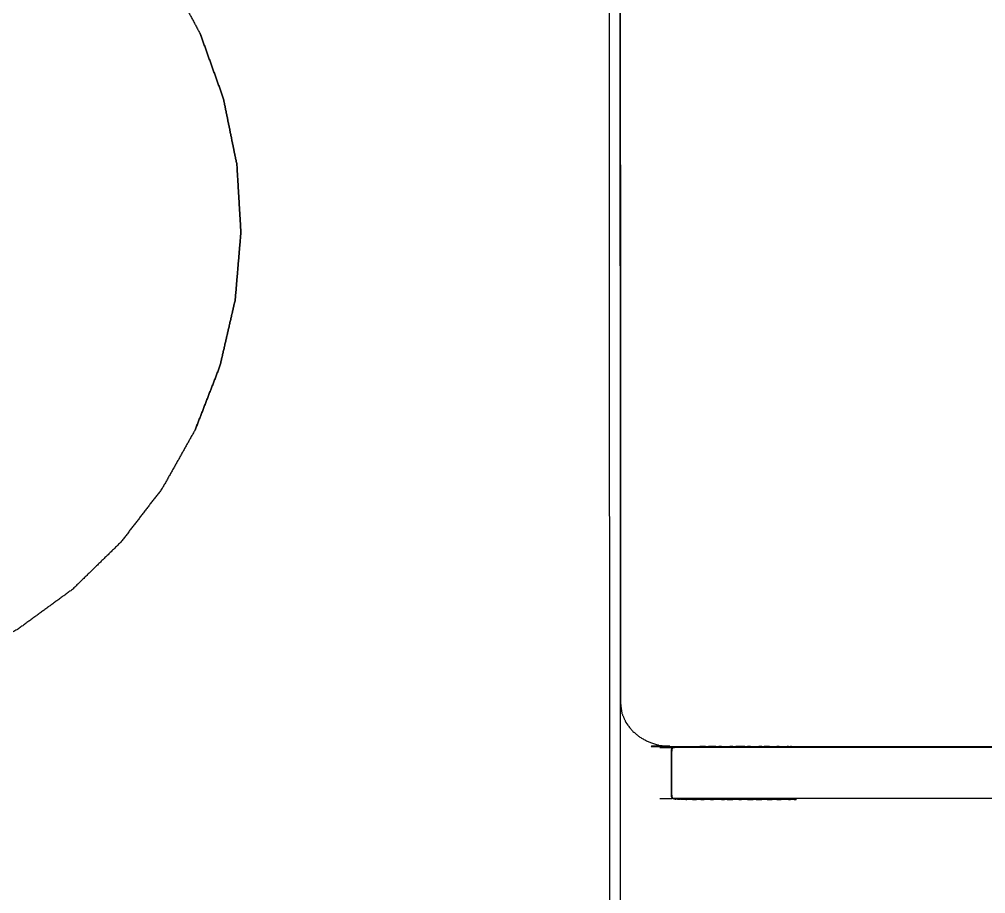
# Model space of a CAD drawing. Header units: millimetres. Extents: x 3429 to 24139, y -631 to 9878.
# Drawn here: x 7964.92 to 8008.26, y 3347.3 to 3386.53 of the extents above; entities that cross this region are included whole.
import ezdxf

# ---------------------------------------------------------------- set-up
doc = ezdxf.new("R2010")
doc.units = ezdxf.units.MM
for name, color, linetype, lineweight in [('multid_gorunus_3', 23, 'Continuous', 13), ('multid_gorunus_4', 15, 'Continuous', 9), ('multid_gorunus_5', 193, 'Continuous', 5)]:
    doc.layers.add(name, color=color, linetype=linetype, lineweight=lineweight)

# ---------------------------------------------------------------- blocks, each defined once
blk = doc.blocks.new('grup-1')
at = {"layer": 'multid_gorunus_3', "lineweight": -3}
for points in [[(2472.196, 5870.084), (2471.826, 5870.127), (2471.456, 5870.17), (2437.184, 5870.179), (2402.913, 5870.189), (2402.543, 5870.146), (2402.173, 5870.104), (2401.833, 5869.982), (2401.494, 5869.861), (2401.194, 5869.67), (2400.894, 5869.479), (2400.644, 5869.229), (2400.394, 5868.979), (2400.203, 5868.68), (2400.012, 5868.38), (2399.891, 5868.04), (2399.769, 5867.701), (2399.726, 5867.331), (2399.683, 5866.961), (2399.669, 5815.19), (2399.652, 5752.918), (2399.695, 5752.548), (2399.737, 5752.178), (2399.859, 5751.839), (2399.98, 5751.499), (2400.171, 5751.199), (2400.361, 5750.899), (2400.611, 5750.649), (2400.861, 5750.399), (2401.161, 5750.208), (2401.461, 5750.018), (2401.8, 5749.896), (2402.14, 5749.774), (2402.51, 5749.731), (2402.88, 5749.689), (2437.151, 5749.679), (2471.423, 5749.67), (2471.793, 5749.712), (2472.163, 5749.755), (2472.502, 5749.876), (2472.842, 5749.998), (2473.142, 5750.188), (2473.442, 5750.379), (2473.692, 5750.629), (2473.942, 5750.879), (2474.133, 5751.179), (2474.323, 5751.478), (2474.445, 5751.818), (2474.567, 5752.158), (2474.609, 5752.528), (2474.652, 5752.897), (2474.669, 5815.169), (2474.683, 5866.94), (2474.641, 5867.31), (2474.598, 5867.68), (2474.477, 5868.02), (2474.355, 5868.36), (2474.165, 5868.659), (2473.974, 5868.959), (2473.724, 5869.209), (2473.474, 5869.459), (2473.175, 5869.65), (2472.875, 5869.841), (2472.535, 5869.963), (2472.196, 5870.084)], [(2471.454, 5869.67), (2471.766, 5869.634), (2472.079, 5869.597), (2472.366, 5869.494), (2472.653, 5869.392), (2472.907, 5869.23), (2473.16, 5869.069), (2473.372, 5868.857), (2473.583, 5868.646), (2473.745, 5868.392), (2473.906, 5868.138), (2474.009, 5867.851), (2474.111, 5867.564), (2474.147, 5867.251), (2474.183, 5866.939), (2474.169, 5815.169), (2474.152, 5752.9), (2474.116, 5752.587), (2474.08, 5752.274), (2473.977, 5751.987), (2473.874, 5751.7), (2473.713, 5751.446), (2473.551, 5751.193), (2473.34, 5750.981), (2473.128, 5750.77), (2472.874, 5750.609), (2472.621, 5750.447), (2472.334, 5750.345), (2472.046, 5750.242), (2471.734, 5750.206), (2471.421, 5750.17), (2437.151, 5750.179), (2402.882, 5750.189), (2402.569, 5750.225), (2402.257, 5750.261), (2401.969, 5750.364), (2401.682, 5750.467), (2401.429, 5750.628), (2401.175, 5750.79), (2400.964, 5751.001), (2400.752, 5751.213), (2400.591, 5751.466), (2400.43, 5751.72), (2400.327, 5752.007), (2400.224, 5752.295), (2400.188, 5752.607), (2400.152, 5752.92), (2400.169, 5815.189), (2400.183, 5866.959), (2400.22, 5867.272), (2400.256, 5867.584), (2400.359, 5867.871), (2400.462, 5868.159), (2400.623, 5868.412), (2400.785, 5868.666), (2400.996, 5868.877), (2401.208, 5869.089), (2401.461, 5869.25), (2401.715, 5869.411), (2402.002, 5869.514), (2402.289, 5869.617), (2402.602, 5869.653), (2402.915, 5869.689), (2437.184, 5869.679), (2471.454, 5869.67)]]:
    blk.add_open_spline(points, degree=2, knots=[-16, -16, -16, -15, -15, -14, -14, -13, -13, -12, -12, -11, -11, -10, -10, -9, -9, -8, -8, -7, -7, -6, -6, -5, -5, -4, -4, -3, -3, -2, -2, -1, -1, 0, 0, 1, 1, 2, 2, 3, 3, 4, 4, 5, 5, 6, 6, 7, 7, 8, 8, 9, 9, 10, 10, 11, 11, 12, 12, 13, 13, 14, 14, 15, 15, 16, 16, 16], dxfattribs=at)
at = {"layer": 'multid_gorunus_4', "lineweight": -3}
for points, knots in [([(2426.714, 5822.624), (2426.714, 5822.624), (2426.714, 5822.623), (2428.058, 5821.911), (2429.402, 5821.198), (2430.834, 5820.684), (2432.266, 5820.171), (2433.756, 5819.865), (2435.246, 5819.56), (2436.765, 5819.471), (2438.283, 5819.382), (2439.799, 5819.508), (2441.315, 5819.635), (2442.797, 5819.977), (2444.28, 5820.32), (2445.698, 5820.869), (2447.117, 5821.417), (2448.443, 5822.163), (2449.769, 5822.909), (2450.975, 5823.835), (2452.182, 5824.762), (2453.244, 5825.851), (2454.306, 5826.94), (2455.203, 5828.169), (2456.1, 5829.398), (2456.812, 5830.742), (2457.524, 5832.086), (2458.038, 5833.518), (2458.552, 5834.95), (2458.857, 5836.44), (2459.161, 5837.931), (2459.251, 5839.449), (2459.342, 5840.968), (2459.214, 5842.483), (2459.086, 5843.999), (2458.745, 5845.482), (2458.403, 5846.964), (2457.854, 5848.383), (2457.304, 5849.801), (2456.559, 5851.127), (2455.814, 5852.454), (2454.887, 5853.66), (2453.96, 5854.866), (2452.871, 5855.928), (2451.783, 5856.991), (2450.553, 5857.887), (2449.324, 5858.783), (2447.98, 5859.496), (2446.636, 5860.209), (2445.204, 5860.722), (2443.772, 5861.236), (2442.282, 5861.541), (2440.792, 5861.847), (2439.273, 5861.936), (2437.755, 5862.025), (2436.239, 5861.898), (2434.723, 5861.771), (2433.241, 5861.429), (2431.758, 5861.087), (2430.339, 5860.538), (2428.921, 5859.989), (2427.595, 5859.243), (2426.269, 5858.497), (2425.062, 5857.571), (2423.856, 5856.645), (2422.794, 5855.556), (2421.732, 5854.466), (2420.835, 5853.238), (2419.938, 5852.009), (2419.226, 5850.664), (2418.514, 5849.32), (2418, 5847.889), (2417.485, 5846.457), (2417.181, 5844.966), (2416.877, 5843.476), (2416.786, 5841.957), (2416.696, 5840.439), (2416.824, 5838.923), (2416.952, 5837.407), (2417.293, 5835.925), (2417.634, 5834.442), (2418.184, 5833.024), (2418.734, 5831.606), (2419.479, 5830.279), (2420.224, 5828.953), (2421.151, 5827.747), (2422.078, 5826.541), (2423.167, 5825.478), (2424.255, 5824.416), (2425.485, 5823.52), (2426.714, 5822.623)], [7.999876, 7.999876, 7.999876, 8, 8, 9, 9, 10, 10, 11, 11, 12, 12, 13, 13, 14, 14, 15, 15, 16, 16, 17, 17, 18, 18, 19, 19, 20, 20, 21, 21, 22, 22, 23, 23, 24, 24, 25, 25, 26, 26, 27, 27, 28, 28, 29, 29, 30, 30, 31, 31, 32, 32, 33, 33, 34, 34, 35, 35, 36, 36, 37, 37, 38, 38, 39, 39, 40, 40, 41, 41, 42, 42, 43, 43, 44, 44, 45, 45, 46, 46, 47, 47, 48, 48, 49, 49, 50, 50, 51, 51, 52, 52, 52]), ([(2418.734, 5831.606), (2418.184, 5833.024), (2417.634, 5834.442), (2417.293, 5835.925), (2416.952, 5837.407), (2416.824, 5838.923), (2416.696, 5840.439), (2416.786, 5841.957), (2416.877, 5843.476), (2417.181, 5844.966), (2417.485, 5846.457), (2418, 5847.889), (2418.514, 5849.32)], [61, 61, 61, 62, 62, 63, 63, 64, 64, 65, 65, 66, 66, 67, 67, 67]), ([(2346.948, 5818.664), (2346.952, 5818.657), (2346.956, 5818.65), (2346.967, 5818.639), (2346.979, 5818.629), (2347, 5818.613), (2347.022, 5818.597), (2347.056, 5818.571), (2347.091, 5818.546), (2347.142, 5818.509), (2347.193, 5818.472), (2347.257, 5818.426), (2347.322, 5818.38), (2347.395, 5818.328), (2347.469, 5818.275), (2347.55, 5818.219), (2347.631, 5818.163), (2347.715, 5818.106), (2347.8, 5818.049), (2347.887, 5817.992), (2347.974, 5817.935), (2348.064, 5817.878), (2348.154, 5817.821), (2348.245, 5817.764), (2348.336, 5817.707), (2348.428, 5817.652), (2348.52, 5817.596), (2348.613, 5817.542), (2348.706, 5817.487), (2348.801, 5817.434), (2348.895, 5817.381), (2348.989, 5817.328), (2349.084, 5817.276), (2349.18, 5817.225), (2349.276, 5817.173), (2349.373, 5817.123), (2349.469, 5817.073), (2349.567, 5817.024), (2349.664, 5816.975), (2349.763, 5816.927), (2349.861, 5816.88), (2349.96, 5816.833), (2350.06, 5816.786), (2350.16, 5816.74), (2350.26, 5816.695), (2350.361, 5816.65), (2350.462, 5816.606), (2350.564, 5816.563), (2350.665, 5816.52), (2350.768, 5816.478), (2350.87, 5816.435), (2350.974, 5816.395), (2351.077, 5816.354), (2351.181, 5816.314), (2351.285, 5816.274), (2351.39, 5816.236), (2351.495, 5816.197), (2351.6, 5816.16), (2351.706, 5816.123), (2351.812, 5816.087), (2351.918, 5816.051), (2352.025, 5816.017), (2352.132, 5815.982), (2352.24, 5815.949), (2352.348, 5815.915), (2352.456, 5815.883), (2352.564, 5815.851), (2352.673, 5815.821), (2352.782, 5815.79), (2352.892, 5815.761), (2353.002, 5815.731), (2353.112, 5815.704), (2353.222, 5815.676), (2353.333, 5815.649), (2353.444, 5815.623), (2353.555, 5815.597), (2353.666, 5815.572), (2353.778, 5815.549), (2353.89, 5815.525), (2354.003, 5815.503), (2354.115, 5815.48), (2354.228, 5815.46), (2354.341, 5815.439), (2354.459, 5815.419), (2354.576, 5815.4), (2354.703, 5815.382), (2354.829, 5815.364), (2354.967, 5815.347), (2355.106, 5815.331), (2355.261, 5815.315), (2355.416, 5815.3), (2355.592, 5815.285), (2355.768, 5815.271), (2355.968, 5815.258), (2356.168, 5815.245), (2356.397, 5815.233), (2356.625, 5815.221), (2356.886, 5815.21), (2357.148, 5815.199), (2357.445, 5815.189), (2357.743, 5815.179), (2358.081, 5815.169), (2358.42, 5815.16), (2358.802, 5815.152), (2359.185, 5815.144), (2359.616, 5815.137), (2360.048, 5815.129), (2360.531, 5815.122), (2361.015, 5815.116), (2361.556, 5815.11), (2362.096, 5815.104), (2362.697, 5815.099), (2363.297, 5815.094), (2363.963, 5815.089), (2364.628, 5815.084), (2365.35, 5815.08), (2366.072, 5815.076), (2366.842, 5815.073), (2367.612, 5815.069), (2368.422, 5815.066), (2369.233, 5815.063), (2370.076, 5815.061), (2370.919, 5815.058), (2371.786, 5815.056), (2372.653, 5815.054), (2373.537, 5815.052), (2374.421, 5815.05), (2375.312, 5815.049), (2376.204, 5815.047), (2377.096, 5815.046), (2377.988, 5815.045), (2378.873, 5815.044), (2379.757, 5815.043), (2380.625, 5815.043), (2381.494, 5815.042), (2382.338, 5815.042), (2382.583, 5815.042), (2383.395, 5815.041), (2384.208, 5815.041), (2384.981, 5815.041), (2385.753, 5815.041), (2386.478, 5815.041), (2387.203, 5815.041), (2387.871, 5815.041), (2388.54, 5815.04), (2389.144, 5815.04), (2389.749, 5815.04), (2390.293, 5815.04), (2390.837, 5815.04), (2391.324, 5815.04), (2391.811, 5815.04), (2392.245, 5815.04), (2392.678, 5815.04), (2393.062, 5815.04), (2393.445, 5815.04), (2393.782, 5815.04), (2394.12, 5815.04), (2394.414, 5815.04), (2394.708, 5815.04), (2394.963, 5815.04), (2395.217, 5815.04), (2395.436, 5815.04), (2395.655, 5815.04), (2395.841, 5815.04), (2396.026, 5815.04), (2396.182, 5815.04), (2396.337, 5815.04), (2396.465, 5815.04), (2396.592, 5815.04), (2396.696, 5815.04), (2396.799, 5815.04), (2396.88, 5815.04), (2396.961, 5815.04), (2397.023, 5815.04), (2397.084, 5815.04), (2397.13, 5815.04), (2397.176, 5815.04), (2397.208, 5815.04), (2397.24, 5815.04), (2397.26, 5815.041), (2397.281, 5815.041), (2397.293, 5815.043), (2397.305, 5815.045)], [0, 0, 0, 1, 1, 2, 2, 3, 3, 4, 4, 5, 5, 6, 6, 7, 7, 8, 8, 9, 9, 10, 10, 11, 11, 12, 12, 13, 13, 14, 14, 15, 15, 16, 16, 17, 17, 18, 18, 19, 19, 20, 20, 21, 21, 22, 22, 23, 23, 24, 24, 25, 25, 26, 26, 27, 27, 28, 28, 29, 29, 30, 30, 31, 31, 32, 32, 33, 33, 34, 34, 35, 35, 36, 36, 37, 37, 38, 38, 39, 39, 40, 40, 41, 41, 42, 42, 43, 43, 44, 44, 45, 45, 46, 46, 47, 47, 48, 48, 49, 49, 50, 50, 51, 51, 52, 52, 53, 53, 54, 54, 55, 55, 56, 56, 57, 57, 58, 58, 59, 59, 60, 60, 61, 61, 62, 62, 63, 63, 64, 64, 65, 65, 66, 66, 67, 67, 68, 68, 69, 69, 70, 70, 71, 71, 72, 72, 73, 73, 74, 74, 75, 75, 76, 76, 77, 77, 78, 78, 79, 79, 80, 80, 81, 81, 82, 82, 83, 83, 84, 84, 85, 85, 86, 86, 87, 87, 88, 88, 89, 89, 90, 90, 91, 91, 91]), ([(2396.912, 5817.359), (2396.872, 5817.359), (2396.833, 5817.36), (2396.812, 5817.361), (2396.792, 5817.361), (2396.741, 5817.362), (2396.69, 5817.362), (2396.631, 5817.362), (2396.572, 5817.362), (2396.505, 5817.363), (2396.438, 5817.363), (2396.362, 5817.363), (2396.286, 5817.363), (2396.201, 5817.363), (2396.115, 5817.363), (2396.02, 5817.363), (2395.925, 5817.363), (2395.82, 5817.363), (2395.716, 5817.363), (2395.604, 5817.363), (2395.493, 5817.363), (2395.375, 5817.363), (2395.257, 5817.363), (2395.134, 5817.363), (2395.011, 5817.363), (2394.884, 5817.363), (2394.758, 5817.363), (2394.628, 5817.363), (2394.499, 5817.363), (2394.369, 5817.363), (2394.238, 5817.363), (2394.108, 5817.363), (2393.977, 5817.363), (2393.848, 5817.363), (2393.719, 5817.363), (2393.592, 5817.363), (2393.465, 5817.363), (2393.342, 5817.363), (2393.219, 5817.363), (2393.101, 5817.363), (2392.984, 5817.363), (2392.872, 5817.363), (2392.76, 5817.363), (2392.656, 5817.363), (2392.552, 5817.363), (2392.456, 5817.363), (2392.361, 5817.363), (2392.276, 5817.363), (2392.19, 5817.363), (2392.114, 5817.363), (2392.038, 5817.363), (2391.971, 5817.363), (2391.904, 5817.363), (2391.894, 5817.363), (2391.884, 5817.363)], [90.111111, 90.111111, 90.111111, 91, 91, 92, 92, 93, 93, 94, 94, 95, 95, 96, 96, 97, 97, 98, 98, 99, 99, 100, 100, 101, 101, 102, 102, 103, 103, 104, 104, 105, 105, 106, 106, 107, 107, 108, 108, 109, 109, 110, 110, 111, 111, 112, 112, 113, 113, 114, 114, 115, 115, 116, 116, 116.169368, 116.169368, 116.169368]), ([(2392.002, 5817.363), (2392.003, 5817.363), (2392.003, 5817.363), (2392.021, 5817.363), (2392.038, 5817.363)], [247.9906989, 247.9906989, 247.9906989, 248, 248, 248.2579235, 248.2579235, 248.2579235]), ([(2392.139, 5817.363), (2392.139, 5817.363), (2392.139, 5817.363), (2392.165, 5817.363), (2392.19, 5817.363)], [248.9965407, 248.9965407, 248.9965407, 249, 249, 249.3333336, 249.3333336, 249.3333336]), ([(2392.551, 5817.363), (2392.605, 5817.363), (2392.659, 5817.363), (2392.659, 5817.363), (2392.659, 5817.363)], [251.4433919, 251.4433919, 251.4433919, 252, 252, 252.0000001, 252.0000001, 252.0000001]), ([(2392.983, 5817.363), (2393.039, 5817.363), (2393.095, 5817.363), (2393.157, 5817.363), (2393.219, 5817.363)], [253.50262, 253.50262, 253.50262, 254, 254, 254.520117, 254.520117, 254.520117]), ([(2393.333, 5817.363), (2393.334, 5817.363), (2393.334, 5817.363), (2393.4, 5817.363), (2393.465, 5817.363)], [254.9972972, 254.9972972, 254.9972972, 255, 255, 255.5285371, 255.5285371, 255.5285371]), ([(2393.838, 5817.363), (2393.839, 5817.363), (2393.839, 5817.363), (2393.908, 5817.363), (2393.977, 5817.363)], [256.9963384, 256.9963384, 256.9963384, 257, 257, 257.5283092, 257.5283092, 257.5283092]), ([(2394.1, 5817.363), (2394.1, 5817.363), (2394.101, 5817.363), (2394.232, 5817.363), (2394.364, 5817.363), (2394.432, 5817.363), (2394.499, 5817.363)], [257.99816, 257.99816, 257.99816, 258, 258, 259, 259, 259.510421, 259.510421, 259.510421]), ([(2394.627, 5817.363), (2394.628, 5817.363), (2394.628, 5817.363), (2394.693, 5817.363), (2394.758, 5817.363)], [259.9959788, 259.9959788, 259.9959788, 260, 260, 260.4944509, 260.4944509, 260.4944509]), ([(2395.145, 5817.363), (2395.145, 5817.363), (2395.146, 5817.363), (2395.201, 5817.363), (2395.257, 5817.363)], [261.9964985, 261.9964985, 261.9964985, 262, 262, 262.4469027, 262.4469027, 262.4469027]), ([(2395.394, 5817.363), (2395.394, 5817.363), (2395.394, 5817.363), (2395.514, 5817.363), (2395.633, 5817.363), (2395.674, 5817.363), (2395.716, 5817.363)], [262.997395, 262.997395, 262.997395, 263, 263, 264, 264, 264.369074, 264.369074, 264.369074]), ([(2395.858, 5817.363), (2395.858, 5817.363), (2395.859, 5817.363), (2395.964, 5817.363), (2396.069, 5817.363), (2396.092, 5817.363), (2396.115, 5817.363)], [264.999047, 264.999047, 264.999047, 265, 265, 266, 266, 266.239627, 266.239627, 266.239627]), ([(2396.912, 5817.359), (2396.933, 5817.359), (2396.955, 5817.359), (2396.987, 5817.358), (2397.019, 5817.357), (2397.045, 5817.356), (2397.071, 5817.355), (2397.092, 5817.354), (2397.113, 5817.353)], [83.301867, 83.301867, 83.301867, 84, 84, 85, 85, 86, 86, 87, 87, 87]), ([(2397.191, 5817.347), (2397.174, 5817.349), (2397.156, 5817.35), (2397.135, 5817.352), (2397.113, 5817.353)], [0, 0, 0, 1, 1, 2, 2, 2]), ([(2397.191, 5817.347), (2397.205, 5817.345), (2397.219, 5817.343), (2397.231, 5817.34), (2397.244, 5817.338)], [2, 2, 2, 3, 3, 4, 4, 4]), ([(2397.244, 5817.338), (2397.254, 5817.336), (2397.265, 5817.333), (2397.273, 5817.33), (2397.282, 5817.327), (2397.288, 5817.324), (2397.295, 5817.321)], [-1, -1, -1, 0, 0, 1, 1, 2, 2, 2]), ([(2397.271, 5815.027), (2397.276, 5815.028), (2397.28, 5815.028), (2397.29, 5815.031), (2397.301, 5815.033), (2397.309, 5815.036), (2397.317, 5815.039), (2397.323, 5815.042), (2397.329, 5815.045), (2397.334, 5815.048), (2397.339, 5815.052), (2397.343, 5815.056), (2397.347, 5815.06), (2397.351, 5815.064), (2397.355, 5815.069), (2397.358, 5815.074), (2397.361, 5815.08), (2397.364, 5815.086), (2397.367, 5815.092), (2397.369, 5815.1), (2397.372, 5815.107), (2397.374, 5815.116), (2397.376, 5815.125), (2397.377, 5815.135), (2397.379, 5815.146), (2397.38, 5815.158), (2397.382, 5815.17), (2397.383, 5815.184), (2397.384, 5815.198), (2397.385, 5815.214), (2397.385, 5815.23), (2397.386, 5815.248), (2397.387, 5815.266), (2397.387, 5815.287), (2397.387, 5815.307), (2397.388, 5815.33), (2397.388, 5815.353), (2397.388, 5815.379), (2397.388, 5815.405), (2397.388, 5815.433), (2397.388, 5815.461), (2397.388, 5815.492), (2397.388, 5815.524), (2397.388, 5815.558), (2397.388, 5815.592), (2397.388, 5815.629), (2397.388, 5815.666), (2397.388, 5815.705), (2397.388, 5815.745), (2397.388, 5815.786), (2397.388, 5815.827), (2397.388, 5815.87), (2397.388, 5815.912), (2397.388, 5815.956), (2397.388, 5816), (2397.388, 5816.045), (2397.388, 5816.089), (2397.388, 5816.134), (2397.388, 5816.179), (2397.388, 5816.224), (2397.388, 5816.269), (2397.388, 5816.314), (2397.388, 5816.358), (2397.388, 5816.402), (2397.388, 5816.446), (2397.388, 5816.488), (2397.388, 5816.531), (2397.388, 5816.572), (2397.388, 5816.613), (2397.388, 5816.653), (2397.388, 5816.692), (2397.388, 5816.729), (2397.388, 5816.766), (2397.388, 5816.8), (2397.388, 5816.834), (2397.388, 5816.866), (2397.388, 5816.897), (2397.388, 5816.925), (2397.388, 5816.953), (2397.388, 5816.979), (2397.388, 5817.005), (2397.387, 5817.028), (2397.387, 5817.051), (2397.387, 5817.071), (2397.386, 5817.092), (2397.386, 5817.11), (2397.385, 5817.128), (2397.385, 5817.144), (2397.384, 5817.16), (2397.383, 5817.174), (2397.382, 5817.188), (2397.38, 5817.2), (2397.379, 5817.212), (2397.377, 5817.223), (2397.375, 5817.233), (2397.374, 5817.242), (2397.372, 5817.251), (2397.369, 5817.258), (2397.367, 5817.266), (2397.364, 5817.272), (2397.361, 5817.278), (2397.358, 5817.284), (2397.355, 5817.289), (2397.351, 5817.294), (2397.347, 5817.298), (2397.343, 5817.302), (2397.339, 5817.306), (2397.334, 5817.31), (2397.329, 5817.313), (2397.323, 5817.316), (2397.317, 5817.32), (2397.309, 5817.322), (2397.301, 5817.325), (2397.29, 5817.327), (2397.28, 5817.33), (2397.276, 5817.33), (2397.271, 5817.331)], [123.680145, 123.680145, 123.680145, 124, 124, 125, 125, 126, 126, 127, 127, 128, 128, 129, 129, 130, 130, 131, 131, 132, 132, 133, 133, 134, 134, 135, 135, 136, 136, 137, 137, 138, 138, 139, 139, 140, 140, 141, 141, 142, 142, 143, 143, 144, 144, 145, 145, 146, 146, 147, 147, 148, 148, 149, 149, 150, 150, 151, 151, 152, 152, 153, 153, 154, 154, 155, 155, 156, 156, 157, 157, 158, 158, 159, 159, 160, 160, 161, 161, 162, 162, 163, 163, 164, 164, 165, 165, 166, 166, 167, 167, 168, 168, 169, 169, 170, 170, 171, 171, 172, 172, 173, 173, 174, 174, 175, 175, 176, 176, 177, 177, 178, 178, 179, 179, 180, 180, 180.319855, 180.319855, 180.319855]), ([(2397.295, 5817.321), (2397.3, 5817.317), (2397.305, 5817.313), (2397.31, 5817.31), (2397.315, 5817.306)], [2, 2, 2, 3, 3, 4, 4, 4]), ([(2397.315, 5815.052), (2397.32, 5815.056), (2397.324, 5815.06), (2397.328, 5815.064), (2397.331, 5815.069), (2397.335, 5815.074), (2397.338, 5815.08), (2397.341, 5815.086), (2397.343, 5815.092), (2397.346, 5815.1), (2397.348, 5815.107), (2397.35, 5815.116), (2397.352, 5815.125), (2397.354, 5815.135), (2397.355, 5815.146), (2397.357, 5815.158), (2397.358, 5815.17), (2397.359, 5815.184), (2397.36, 5815.198), (2397.361, 5815.214), (2397.362, 5815.23), (2397.363, 5815.248), (2397.363, 5815.266), (2397.363, 5815.287), (2397.364, 5815.307), (2397.364, 5815.33), (2397.364, 5815.353), (2397.364, 5815.379), (2397.365, 5815.405), (2397.365, 5815.433), (2397.365, 5815.461), (2397.365, 5815.492), (2397.365, 5815.524), (2397.365, 5815.558), (2397.365, 5815.592), (2397.365, 5815.629), (2397.365, 5815.666), (2397.365, 5815.705), (2397.365, 5815.745), (2397.365, 5815.786), (2397.365, 5815.827), (2397.365, 5815.87), (2397.365, 5815.912), (2397.365, 5815.956), (2397.365, 5816), (2397.365, 5816.045), (2397.365, 5816.089), (2397.365, 5816.134), (2397.365, 5816.179), (2397.365, 5816.224), (2397.365, 5816.269), (2397.365, 5816.314), (2397.365, 5816.358), (2397.365, 5816.402), (2397.365, 5816.446), (2397.365, 5816.488), (2397.365, 5816.531), (2397.365, 5816.572), (2397.365, 5816.613), (2397.365, 5816.653), (2397.365, 5816.692), (2397.365, 5816.729), (2397.365, 5816.766), (2397.365, 5816.8), (2397.365, 5816.834), (2397.365, 5816.866), (2397.365, 5816.897), (2397.365, 5816.925), (2397.365, 5816.953), (2397.364, 5816.979), (2397.364, 5817.005), (2397.364, 5817.028), (2397.364, 5817.051), (2397.363, 5817.071), (2397.363, 5817.092), (2397.362, 5817.11), (2397.362, 5817.128), (2397.361, 5817.144), (2397.36, 5817.16), (2397.359, 5817.174), (2397.358, 5817.188), (2397.357, 5817.2), (2397.355, 5817.212), (2397.354, 5817.223), (2397.352, 5817.233), (2397.35, 5817.242), (2397.348, 5817.251), (2397.346, 5817.258), (2397.343, 5817.266), (2397.34, 5817.272), (2397.338, 5817.278), (2397.335, 5817.284), (2397.331, 5817.289), (2397.328, 5817.294), (2397.324, 5817.298), (2397.32, 5817.302), (2397.315, 5817.306)], [-32, -32, -32, -31, -31, -30, -30, -29, -29, -28, -28, -27, -27, -26, -26, -25, -25, -24, -24, -23, -23, -22, -22, -21, -21, -20, -20, -19, -19, -18, -18, -17, -17, -16, -16, -15, -15, -14, -14, -13, -13, -12, -12, -11, -11, -10, -10, -9, -9, -8, -8, -7, -7, -6, -6, -5, -5, -4, -4, -3, -3, -2, -2, -1, -1, 0, 0, 1, 1, 2, 2, 3, 3, 4, 4, 5, 5, 6, 6, 7, 7, 8, 8, 9, 9, 10, 10, 11, 11, 12, 12, 13, 13, 14, 14, 15, 15, 16, 16, 16]), ([(2397.904, 5817.318), (2397.89, 5817.318), (2397.877, 5817.318), (2397.859, 5817.318), (2397.842, 5817.318), (2397.82, 5817.318), (2397.799, 5817.318), (2397.773, 5817.318), (2397.748, 5817.318), (2397.719, 5817.318), (2397.689, 5817.318), (2397.656, 5817.318), (2397.622, 5817.318), (2397.588, 5817.318), (2397.554, 5817.318), (2397.521, 5817.318), (2397.489, 5817.318), (2397.461, 5817.318), (2397.434, 5817.318), (2397.415, 5817.318), (2397.396, 5817.318), (2397.383, 5817.317), (2397.37, 5817.317), (2397.361, 5817.315), (2397.352, 5817.313), (2397.345, 5817.31), (2397.339, 5817.306)], [0, 0, 0, 1, 1, 2, 2, 3, 3, 4, 4, 5, 5, 6, 6, 7, 7, 8, 8, 9, 9, 10, 10, 11, 11, 12, 12, 13, 13, 13]), ([(2391.781, 5814.996), (2391.784, 5814.996), (2391.787, 5814.996), (2391.845, 5814.996), (2391.904, 5814.996), (2391.971, 5814.996), (2392.038, 5814.996), (2392.114, 5814.996), (2392.19, 5814.996), (2392.276, 5814.996), (2392.361, 5814.996), (2392.457, 5814.996), (2392.552, 5814.996), (2392.656, 5814.996), (2392.76, 5814.995), (2392.872, 5814.996), (2392.984, 5814.996), (2393.102, 5814.996), (2393.22, 5814.995), (2393.343, 5814.995), (2393.465, 5814.996), (2393.592, 5814.995), (2393.719, 5814.995), (2393.848, 5814.995), (2393.977, 5814.995), (2394.108, 5814.995), (2394.238, 5814.995), (2394.369, 5814.995), (2394.499, 5814.995), (2394.628, 5814.995), (2394.758, 5814.995), (2394.884, 5814.995), (2395.011, 5814.995), (2395.134, 5814.995), (2395.257, 5814.995), (2395.375, 5814.995), (2395.493, 5814.995), (2395.605, 5814.995), (2395.716, 5814.995), (2395.82, 5814.995), (2395.925, 5814.995), (2396.02, 5814.995), (2396.115, 5814.995), (2396.201, 5814.995), (2396.286, 5814.995), (2396.362, 5814.995), (2396.438, 5814.995), (2396.505, 5814.995), (2396.572, 5814.996), (2396.631, 5814.996), (2396.69, 5814.996), (2396.71, 5814.997), (2396.73, 5814.997), (2396.782, 5814.998), (2396.833, 5814.998), (2396.877, 5814.999), (2396.921, 5814.999), (2396.959, 5815), (2396.997, 5815), (2397.004, 5815.001), (2397.01, 5815.001)], [388.945268, 388.945268, 388.945268, 389, 389, 390, 390, 391, 391, 392, 392, 393, 393, 394, 394, 395, 395, 396, 396, 397, 397, 398, 398, 399, 399, 400, 400, 401, 401, 402, 402, 403, 403, 404, 404, 405, 405, 406, 406, 407, 407, 408, 408, 409, 409, 410, 410, 411, 411, 412, 412, 413, 413, 414, 414, 415, 415, 416, 416, 417, 417, 417.210526, 417.210526, 417.210526]), ([(2392.659, 5814.996), (2392.562, 5814.996), (2392.466, 5814.995), (2392.465, 5814.995), (2392.465, 5814.995)], [156, 156, 156, 157, 157, 157.001308, 157.001308, 157.001308]), ([(2393.095, 5814.996), (2392.982, 5814.995), (2392.869, 5814.995), (2392.869, 5814.995), (2392.869, 5814.995)], [154, 154, 154, 155, 155, 155.002286, 155.002286, 155.002286]), ([(2393.583, 5814.995), (2393.458, 5814.995), (2393.334, 5814.995), (2393.334, 5814.995), (2393.334, 5814.995)], [152, 152, 152, 153, 153, 153.001465, 153.001465, 153.001465]), ([(2393.977, 5814.995), (2393.908, 5814.995), (2393.839, 5814.996), (2393.779, 5814.995), (2393.718, 5814.995)], [150.471308, 150.471308, 150.471308, 151, 151, 151.472958, 151.472958, 151.472958]), ([(2394.89, 5814.995), (2394.759, 5814.995), (2394.628, 5814.995), (2394.628, 5814.995), (2394.628, 5814.995)], [147, 147, 147, 148, 148, 148.002713, 148.002713, 148.002713]), ([(2396.438, 5814.995), (2396.436, 5814.995), (2396.434, 5814.995), (2396.348, 5814.995), (2396.262, 5814.995)], [367.976517, 367.976517, 367.976517, 368, 368, 369, 369, 369]), ([(2396.736, 5814.996), (2396.73, 5814.996), (2396.723, 5814.996), (2396.706, 5814.996), (2396.689, 5814.996)], [365.889986, 365.889986, 365.889986, 366, 366, 366.2533175, 366.2533175, 366.2533175]), ([(2397.113, 5815.005), (2397.092, 5815.004), (2397.071, 5815.003), (2397.045, 5815.002), (2397.019, 5815.001), (2397.014, 5815.001), (2397.01, 5815.001)], [419, 419, 419, 420, 420, 421, 421, 421.133835, 421.133835, 421.133835]), ([(2397.113, 5815.005), (2397.135, 5815.006), (2397.156, 5815.008), (2397.174, 5815.009), (2397.191, 5815.011)], [0, 0, 0, 1, 1, 2, 2, 2]), ([(2397.244, 5815.02), (2397.231, 5815.018), (2397.219, 5815.016), (2397.205, 5815.013), (2397.191, 5815.011)], [1, 1, 1, 2, 2, 3, 3, 3]), ([(2397.295, 5815.037), (2397.288, 5815.034), (2397.282, 5815.031), (2397.273, 5815.028), (2397.265, 5815.025), (2397.254, 5815.022), (2397.244, 5815.02)], [0, 0, 0, 1, 1, 2, 2, 3, 3, 3]), ([(2397.315, 5815.052), (2397.31, 5815.048), (2397.305, 5815.045), (2397.3, 5815.041), (2397.295, 5815.037)], [1, 1, 1, 2, 2, 3, 3, 3]), ([(2397.904, 5815.04), (2397.89, 5815.04), (2397.877, 5815.04), (2397.859, 5815.04), (2397.842, 5815.04), (2397.82, 5815.04), (2397.799, 5815.04), (2397.774, 5815.04), (2397.748, 5815.04), (2397.719, 5815.04), (2397.689, 5815.04), (2397.656, 5815.04), (2397.623, 5815.04), (2397.588, 5815.04), (2397.554, 5815.04), (2397.521, 5815.04), (2397.489, 5815.04), (2397.461, 5815.04), (2397.434, 5815.04), (2397.415, 5815.04), (2397.396, 5815.04), (2397.383, 5815.041), (2397.37, 5815.041), (2397.361, 5815.043), (2397.352, 5815.045), (2397.345, 5815.048), (2397.339, 5815.052)], [0, 0, 0, 1, 1, 2, 2, 3, 3, 4, 4, 5, 5, 6, 6, 7, 7, 8, 8, 9, 9, 10, 10, 11, 11, 12, 12, 13, 13, 13])]:
    blk.add_open_spline(points, degree=2, knots=knots, dxfattribs=at)
for points in [[(2391.884, 5817.362), (2391.894, 5817.362), (2391.904, 5817.362)], [(2391.885, 5814.996), (2391.836, 5814.997), (2391.787, 5814.997)], [(2392.139, 5814.996), (2392.089, 5814.996), (2392.038, 5814.996)], [(2394.364, 5814.995), (2394.301, 5814.995), (2394.238, 5814.995)], [(2395.146, 5814.995), (2395.078, 5814.995), (2395.011, 5814.995)], [(2395.633, 5814.995), (2395.562, 5814.995), (2395.492, 5814.995)], [(2396.069, 5814.995), (2395.996, 5814.995), (2395.924, 5814.995)]]:
    blk.add_open_spline(points, degree=2, dxfattribs=at)
at = {"layer": 'multid_gorunus_5', "lineweight": -3}
for points, knots in [([(2361.775, 5870.602), (2379.89, 5870.597), (2397.404, 5870.592), (2397.665, 5870.566), (2397.926, 5870.541), (2398.166, 5870.467), (2398.406, 5870.394), (2398.618, 5870.278), (2398.83, 5870.163), (2399.006, 5870.012), (2399.183, 5869.861), (2399.318, 5869.68), (2399.452, 5869.498), (2399.538, 5869.293), (2399.624, 5869.088), (2399.654, 5868.864), (2399.684, 5868.641), (2399.682, 5862.525), (2399.681, 5856.41), (2399.679, 5850.295), (2399.677, 5843.78), (2399.675, 5837.664), (2399.674, 5831.549), (2399.672, 5825.434), (2399.67, 5819.319), (2399.64, 5819.095), (2399.61, 5818.872), (2399.524, 5818.666), (2399.438, 5818.461), (2399.303, 5818.28), (2399.169, 5818.099), (2398.992, 5817.948), (2398.815, 5817.797), (2398.603, 5817.682), (2398.392, 5817.566), (2398.152, 5817.493), (2397.912, 5817.42), (2397.65, 5817.394), (2397.389, 5817.368), (2379.889, 5817.373), (2361.789, 5817.378)], [21, 21, 21, 22, 22, 23, 23, 24, 24, 25, 25, 26, 26, 27, 27, 28, 28, 29, 29, 30, 30, 31, 31, 32, 32, 33, 33, 34, 34, 35, 35, 36, 36, 37, 37, 38, 38, 39, 39, 40, 40, 40.999234, 40.999234, 40.999234]), ([(2354.317, 5817.778), (2354.338, 5817.773), (2354.359, 5817.769), (2354.455, 5817.749), (2354.55, 5817.729), (2354.647, 5817.71), (2354.743, 5817.692), (2354.84, 5817.674), (2354.937, 5817.657), (2355.039, 5817.64), (2355.141, 5817.624), (2355.252, 5817.609), (2355.362, 5817.594), (2355.486, 5817.579), (2355.609, 5817.565), (2355.75, 5817.552), (2355.89, 5817.539), (2356.051, 5817.527), (2356.213, 5817.515), (2356.399, 5817.504), (2356.585, 5817.493), (2356.8, 5817.483), (2357.015, 5817.472), (2357.263, 5817.463), (2357.511, 5817.454), (2357.795, 5817.445), (2358.08, 5817.437), (2358.406, 5817.429), (2358.732, 5817.421), (2359.103, 5817.414), (2359.474, 5817.407), (2359.893, 5817.401), (2360.313, 5817.394), (2360.786, 5817.389), (2361.259, 5817.383), (2361.789, 5817.378), (2362.319, 5817.373), (2362.91, 5817.368), (2363.501, 5817.364), (2364.157, 5817.36), (2364.813, 5817.356), (2365.526, 5817.353), (2366.239, 5817.349), (2367.001, 5817.346), (2367.763, 5817.343), (2368.566, 5817.34), (2369.369, 5817.338), (2370.205, 5817.336), (2371.041, 5817.334), (2371.902, 5817.332), (2372.763, 5817.33), (2373.64, 5817.328), (2374.518, 5817.327), (2375.404, 5817.326), (2376.29, 5817.324), (2377.177, 5817.323), (2378.064, 5817.322), (2378.943, 5817.322), (2379.823, 5817.321), (2380.687, 5817.32), (2381.551, 5817.32), (2382.392, 5817.319), (2382.632, 5817.319), (2383.441, 5817.319), (2384.251, 5817.319), (2385.02, 5817.319), (2385.789, 5817.319), (2386.511, 5817.318), (2387.233, 5817.318), (2387.899, 5817.318), (2388.565, 5817.318), (2389.168, 5817.318), (2389.77, 5817.318), (2390.312, 5817.318), (2390.854, 5817.318), (2391.339, 5817.318), (2391.825, 5817.318), (2392.257, 5817.318), (2392.689, 5817.318), (2393.071, 5817.318), (2393.454, 5817.318), (2393.79, 5817.318), (2394.126, 5817.318), (2394.419, 5817.318), (2394.712, 5817.318), (2394.966, 5817.318), (2395.22, 5817.318), (2395.439, 5817.318), (2395.657, 5817.318), (2395.842, 5817.318), (2396.027, 5817.318), (2396.183, 5817.318), (2396.338, 5817.318), (2396.465, 5817.318), (2396.593, 5817.318), (2396.696, 5817.318), (2396.799, 5817.318), (2396.88, 5817.318), (2396.961, 5817.318), (2397.023, 5817.318), (2397.084, 5817.318), (2397.13, 5817.318), (2397.176, 5817.318), (2397.208, 5817.318), (2397.24, 5817.318), (2397.26, 5817.317), (2397.281, 5817.317), (2397.293, 5817.315), (2397.305, 5817.313)], [37.781495, 37.781495, 37.781495, 38, 38, 39, 39, 40, 40, 41, 41, 42, 42, 43, 43, 44, 44, 45, 45, 46, 46, 47, 47, 48, 48, 49, 49, 50, 50, 51, 51, 52, 52, 53, 53, 54, 54, 55, 55, 56, 56, 57, 57, 58, 58, 59, 59, 60, 60, 61, 61, 62, 62, 63, 63, 64, 64, 65, 65, 66, 66, 67, 67, 68, 68, 69, 69, 70, 70, 71, 71, 72, 72, 73, 73, 74, 74, 75, 75, 76, 76, 77, 77, 78, 78, 79, 79, 80, 80, 81, 81, 82, 82, 83, 83, 84, 84, 85, 85, 86, 86, 87, 87, 88, 88, 89, 89, 90, 90, 91, 91, 91])]:
    blk.add_open_spline(points, degree=2, knots=knots, dxfattribs=at)

msp = doc.modelspace()

# ---------------------------------------------------------------- block references
at = {"xscale": -1}
msp.add_blockref('grup-1', (10391.554, -2463.465), dxfattribs=at)

doc.saveas('drawing.dxf')
